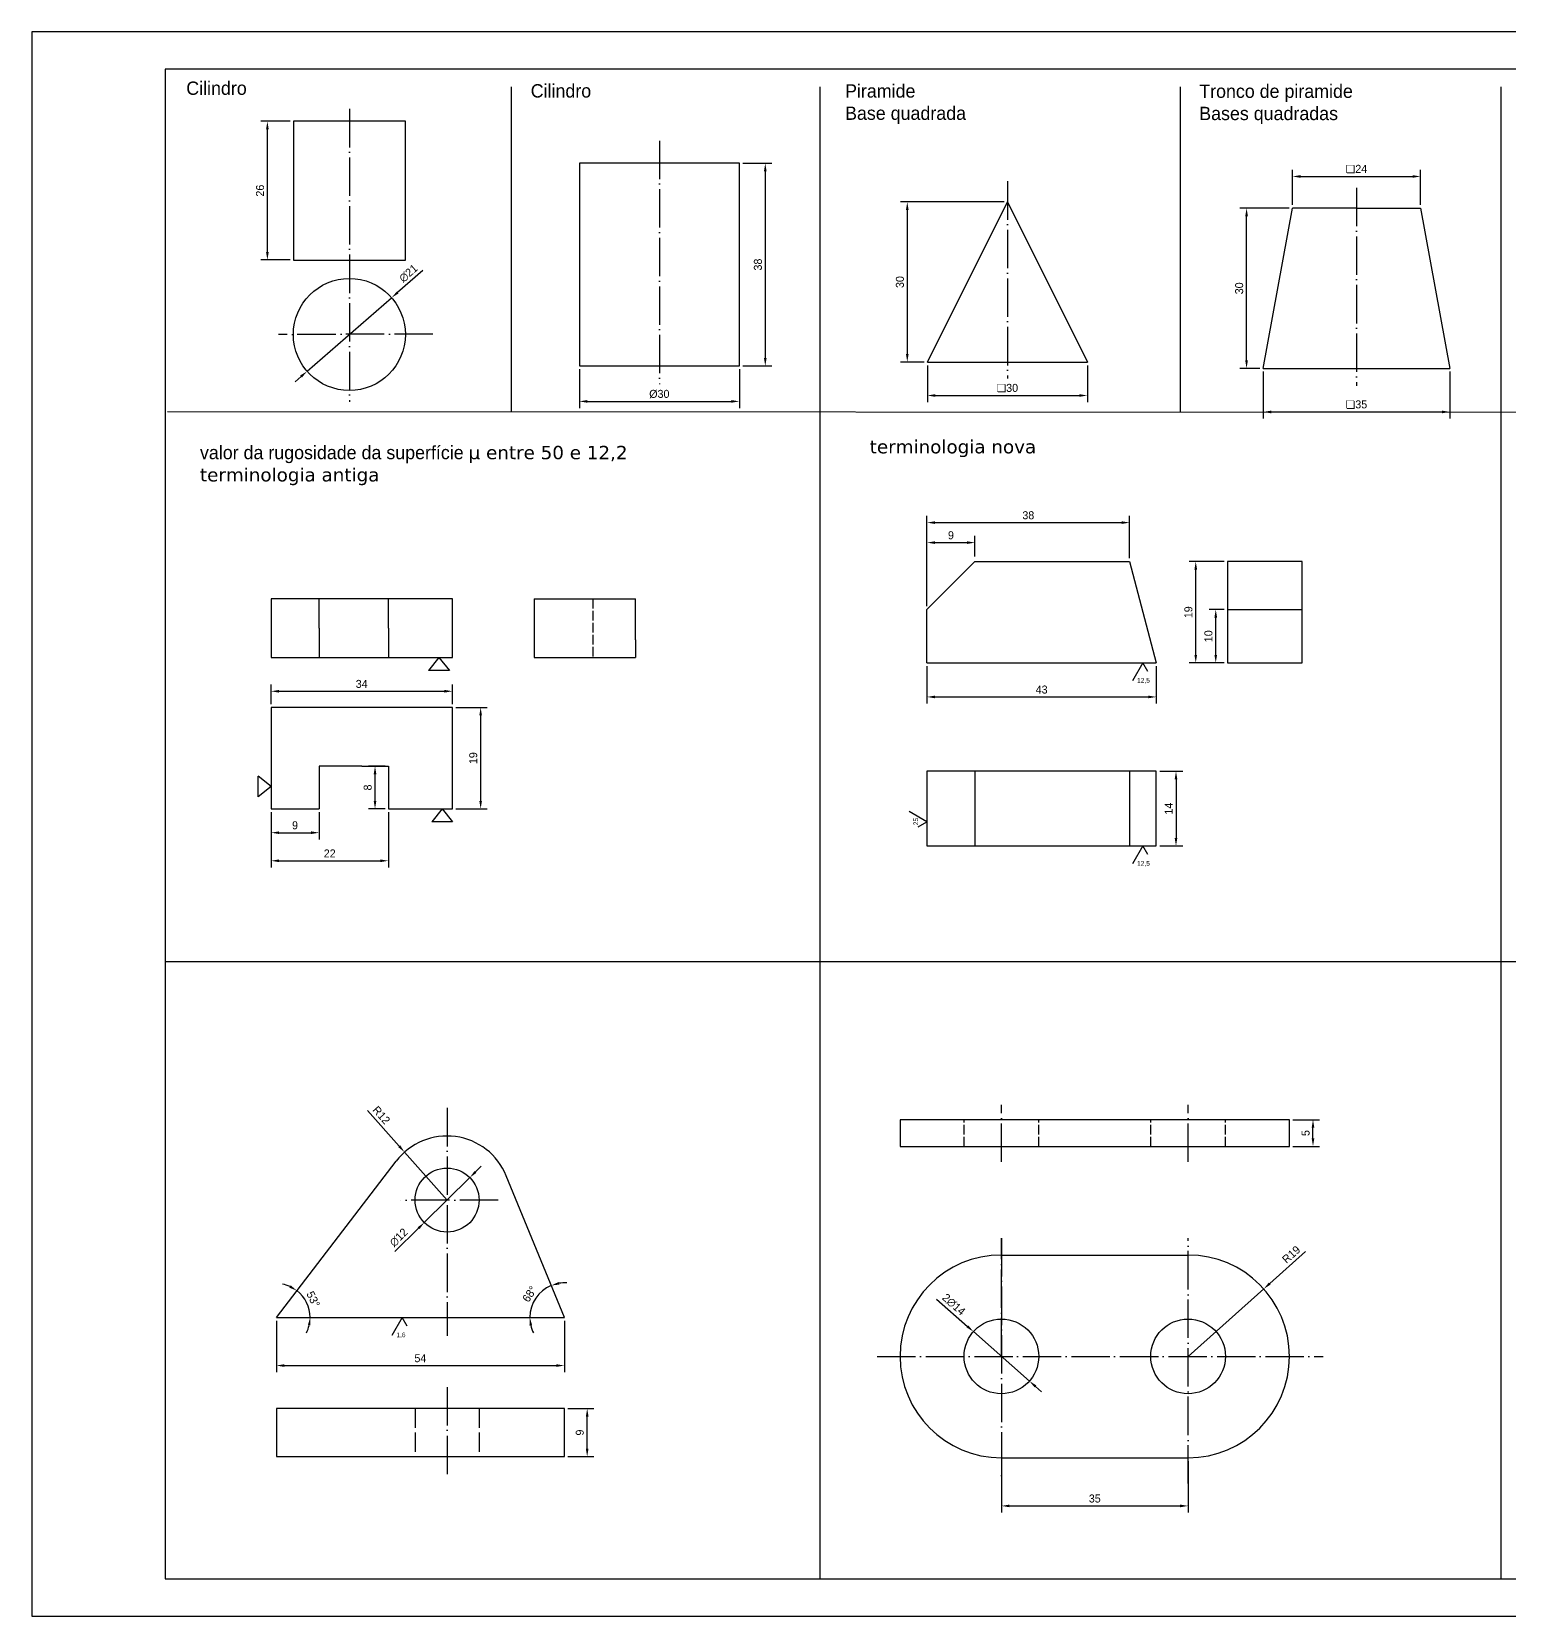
# Model space of a CAD drawing. Header units: metres. Extents: x 0 to 560, y 0 to 297.
# Drawn here: x 0 to 277, y 0 to 297 of the extents above; entities that cross this region are included whole.
import ezdxf

# ---------------------------------------------------------------- set-up
doc = ezdxf.new("R2010")
doc.units = ezdxf.units.M
doc.header["$LTSCALE"] = 0.3
doc.linetypes.add('ACAD_ISO02W100', pattern=[15, 12, -3])
doc.linetypes.add('ACAD_ISO04W100', pattern=[30, 24, -3, 0, -3])
for name, color, linetype in [('Acabamento', 50, 'Continuous'), ('cotas', 2, 'Continuous'), ('eixo', 150, 'ACAD_ISO04W100'), ('Folha-selo', 106, 'Continuous'), ('não visíveis', 1, 'ACAD_ISO02W100'), ('Texto', 32, 'Continuous')]:
    doc.layers.add(name, color=color, linetype=linetype)
doc.layers.add('visível', color=7, linetype='Continuous', lineweight=30)
doc.dimstyles.new('ISO-25', dxfattribs={"dimtxt": 1.5, "dimasz": 1.5, "dimexe": 1.25, "dimexo": 0.625, "dimtad": 1, "dimtxsty": 'Standard', "dimcen": 2.5, "dimadec": 0, "dimazin": 0, "dimtfac": 1, "dimtmove": 0, "dimatfit": 3, "dimfxl": 1, "dimarcsym": 0})

# ---------------------------------------------------------------- blocks, each defined once
blk = doc.blocks.new('*D5')
at = {"layer": 'cotas', "color": 0, "lineweight": -2, "transparency": 16777216}
for p, q in [((73.33, 252.23), (68.61, 248.12)), ((51.63, 233.36), (67.48, 247.14)), ((50.5, 232.37), (49.37, 231.39))]:
    blk.add_line(p, q, dxfattribs=at)
at = {"layer": 'cotas', "color": 0, "transparency": 16777216}
for points in [[(68.45, 248.31), (68.77, 247.94), (67.48, 247.14)], [(50.34, 232.56), (50.67, 232.18), (51.63, 233.36)]]:
    blk.add_solid(points, dxfattribs=at)
at = {"layer": 'Defpoints', "color": 0, "transparency": 16777216}
for p in [(67.48, 247.14), (51.63, 233.36)]:
    blk.add_point(p, dxfattribs=at)
at = {"layer": 'cotas', "color": 0, "transparency": 16777216, "insert": (70.63, 251.71), "char_height": 1.5, "attachment_point": 5, "rotation": 41.0197}
blk.add_mtext('∅21', dxfattribs=at)
blk = doc.blocks.new('*D6')
at = {"layer": 'cotas', "color": 0, "lineweight": -2, "transparency": 16777216}
for p, q in [((48.43, 280.21), (42.94, 280.21)), ((44.19, 255.71), (44.19, 278.71)), ((48.43, 254.21), (42.94, 254.21))]:
    blk.add_line(p, q, dxfattribs=at)
at = {"layer": 'cotas', "color": 0, "transparency": 16777216}
for points in [[(43.94, 278.71), (44.44, 278.71), (44.19, 280.21)], [(43.94, 255.71), (44.44, 255.71), (44.19, 254.21)]]:
    blk.add_solid(points, dxfattribs=at)
at = {"layer": 'Defpoints', "color": 0, "transparency": 16777216}
for p in [(44.19, 280.21), (49.06, 280.21), (49.06, 254.21)]:
    blk.add_point(p, dxfattribs=at)
at = {"layer": 'cotas', "color": 0, "transparency": 16777216, "insert": (42.82, 267.21), "char_height": 1.5, "attachment_point": 5, "rotation": 90}
blk.add_mtext('26', dxfattribs=at)
blk = doc.blocks.new('*D7')
at = {"layer": 'cotas', "color": 0, "lineweight": -2, "transparency": 16777216}
for p, q in [((133.3, 272.35), (138.78, 272.35)), ((137.53, 270.85), (137.53, 235.85)), ((133.3, 234.35), (138.78, 234.35))]:
    blk.add_line(p, q, dxfattribs=at)
at = {"layer": 'cotas', "color": 0, "transparency": 16777216}
for points in [[(137.28, 270.85), (137.78, 270.85), (137.53, 272.35)], [(137.28, 235.85), (137.78, 235.85), (137.53, 234.35)]]:
    blk.add_solid(points, dxfattribs=at)
at = {"layer": 'Defpoints', "color": 0, "transparency": 16777216}
for p in [(132.67, 272.35), (132.67, 234.35), (137.53, 234.35)]:
    blk.add_point(p, dxfattribs=at)
at = {"layer": 'cotas', "color": 0, "transparency": 16777216, "insert": (136.15, 253.35), "char_height": 1.5, "attachment_point": 5, "rotation": 90}
blk.add_mtext('38', dxfattribs=at)
blk = doc.blocks.new('*D8')
at = {"layer": 'cotas', "color": 0, "lineweight": -2, "transparency": 16777216}
for p, q in [((102.67, 233.73), (102.67, 226.46)), ((132.67, 233.73), (132.67, 226.46)), ((104.17, 227.71), (131.17, 227.71))]:
    blk.add_line(p, q, dxfattribs=at)
at = {"layer": 'cotas', "color": 0, "transparency": 16777216}
for points in [[(104.17, 227.96), (104.17, 227.46), (102.67, 227.71)], [(131.17, 227.96), (131.17, 227.46), (132.67, 227.71)]]:
    blk.add_solid(points, dxfattribs=at)
at = {"layer": 'Defpoints', "color": 0, "transparency": 16777216}
for p in [(102.67, 234.35), (132.67, 234.35), (132.67, 227.71)]:
    blk.add_point(p, dxfattribs=at)
at = {"layer": 'cotas', "color": 0, "transparency": 16777216, "insert": (117.67, 229.09), "char_height": 1.5, "attachment_point": 5}
blk.add_mtext('%%C30', dxfattribs=at)
blk = doc.blocks.new('*D9')
at = {"layer": 'cotas', "color": 0, "lineweight": -2, "transparency": 16777216}
for p, q in [((182.29, 265.08), (162.9, 265.08)), ((164.15, 263.58), (164.15, 236.58)), ((167.29, 235.08), (162.9, 235.08))]:
    blk.add_line(p, q, dxfattribs=at)
at = {"layer": 'cotas', "color": 0, "transparency": 16777216}
for points in [[(163.9, 263.58), (164.4, 263.58), (164.15, 265.08)], [(163.9, 236.58), (164.4, 236.58), (164.15, 235.08)]]:
    blk.add_solid(points, dxfattribs=at)
at = {"layer": 'Defpoints', "color": 0, "transparency": 16777216}
for p in [(182.92, 265.08), (164.15, 235.08), (167.92, 235.08)]:
    blk.add_point(p, dxfattribs=at)
at = {"layer": 'cotas', "color": 0, "transparency": 16777216, "insert": (162.77, 250.08), "char_height": 1.5, "attachment_point": 5, "rotation": 90}
blk.add_mtext('30', dxfattribs=at)
blk = doc.blocks.new('*D10')
at = {"layer": 'cotas', "color": 0, "lineweight": -2, "transparency": 16777216}
for p, q in [((167.92, 234.46), (167.92, 227.56)), ((197.92, 234.46), (197.92, 227.56)), ((169.42, 228.81), (196.42, 228.81))]:
    blk.add_line(p, q, dxfattribs=at)
at = {"layer": 'cotas', "color": 0, "transparency": 16777216}
for points in [[(169.42, 229.06), (169.42, 228.56), (167.92, 228.81)], [(196.42, 229.06), (196.42, 228.56), (197.92, 228.81)]]:
    blk.add_solid(points, dxfattribs=at)
at = {"layer": 'Defpoints', "color": 0, "transparency": 16777216}
for p in [(167.92, 235.08), (197.92, 235.08), (197.92, 228.81)]:
    blk.add_point(p, dxfattribs=at)
at = {"layer": 'cotas', "color": 0, "transparency": 16777216, "insert": (182.92, 230.19), "char_height": 1.5, "attachment_point": 5}
blk.add_mtext('{\\fArial|b0|i0|c0|p34;❏}30', dxfattribs=at)
blk = doc.blocks.new('*D11')
at = {"layer": 'cotas', "color": 0, "lineweight": -2, "transparency": 16777216}
for p, q in [((235.74, 263.9), (226.51, 263.9)), ((227.76, 235.4), (227.76, 262.4)), ((230.24, 233.9), (226.51, 233.9))]:
    blk.add_line(p, q, dxfattribs=at)
at = {"layer": 'cotas', "color": 0, "transparency": 16777216}
for points in [[(227.51, 262.4), (228.01, 262.4), (227.76, 263.9)], [(227.51, 235.4), (228.01, 235.4), (227.76, 233.9)]]:
    blk.add_solid(points, dxfattribs=at)
at = {"layer": 'Defpoints', "color": 0, "transparency": 16777216}
for p in [(227.76, 263.9), (236.37, 263.9), (230.87, 233.9)]:
    blk.add_point(p, dxfattribs=at)
at = {"layer": 'cotas', "color": 0, "transparency": 16777216, "insert": (226.38, 248.9), "char_height": 1.5, "attachment_point": 5, "rotation": 90}
blk.add_mtext('30', dxfattribs=at)
blk = doc.blocks.new('*D12')
at = {"layer": 'cotas', "color": 0, "lineweight": -2, "transparency": 16777216}
for p, q in [((236.37, 264.53), (236.37, 271.11)), ((260.37, 264.53), (260.37, 271.11)), ((237.87, 269.86), (258.87, 269.86))]:
    blk.add_line(p, q, dxfattribs=at)
at = {"layer": 'cotas', "color": 0, "transparency": 16777216}
for points in [[(237.87, 270.11), (237.87, 269.61), (236.37, 269.86)], [(258.87, 270.11), (258.87, 269.61), (260.37, 269.86)]]:
    blk.add_solid(points, dxfattribs=at)
at = {"layer": 'Defpoints', "color": 0, "transparency": 16777216}
for p in [(260.37, 269.86), (236.37, 263.9), (260.37, 263.9)]:
    blk.add_point(p, dxfattribs=at)
at = {"layer": 'cotas', "color": 0, "transparency": 16777216, "insert": (248.37, 271.24), "char_height": 1.5, "attachment_point": 5}
blk.add_mtext('{\\fArial|b0|i0|c0|p34;❏}24', dxfattribs=at)
blk = doc.blocks.new('*D13')
at = {"layer": 'cotas', "color": 0, "lineweight": -2, "transparency": 16777216}
for p, q in [((230.87, 233.28), (230.87, 224.48)), ((265.87, 233.28), (265.87, 224.48)), ((232.37, 225.73), (264.37, 225.73))]:
    blk.add_line(p, q, dxfattribs=at)
at = {"layer": 'cotas', "color": 0, "transparency": 16777216}
for points in [[(232.37, 225.98), (232.37, 225.48), (230.87, 225.73)], [(264.37, 225.98), (264.37, 225.48), (265.87, 225.73)]]:
    blk.add_solid(points, dxfattribs=at)
at = {"layer": 'Defpoints', "color": 0, "transparency": 16777216}
for p in [(230.87, 233.9), (265.87, 233.9), (265.87, 225.73)]:
    blk.add_point(p, dxfattribs=at)
at = {"layer": 'cotas', "color": 0, "transparency": 16777216, "insert": (248.37, 227.1), "char_height": 1.5, "attachment_point": 5}
blk.add_mtext('{\\fArial|b0|i0|c0|p34;❏}35', dxfattribs=at)
blk = doc.blocks.new('*D22')
at = {"layer": 'cotas', "color": 0, "lineweight": -2, "transparency": 16777216}
for p, q in [((169.61, 59.46), (175.42, 54.34)), ((187.05, 44.09), (176.55, 53.35)), ((188.17, 43.1), (189.3, 42.1))]:
    blk.add_line(p, q, dxfattribs=at)
at = {"layer": 'cotas', "color": 0, "transparency": 16777216}
for points in [[(175.59, 54.53), (175.26, 54.15), (176.55, 53.35)], [(188.34, 43.28), (188.01, 42.91), (187.05, 44.09)]]:
    blk.add_solid(points, dxfattribs=at)
at = {"layer": 'Defpoints', "color": 0, "transparency": 16777216}
for p in [(176.55, 53.35), (187.05, 44.09)]:
    blk.add_point(p, dxfattribs=at)
at = {"layer": 'cotas', "color": 0, "transparency": 16777216, "insert": (172.86, 58.43), "char_height": 1.5, "attachment_point": 5, "rotation": 318.6048}
blk.add_mtext('2∅14', dxfattribs=at)
blk = doc.blocks.new('*D23')
at = {"layer": 'cotas', "color": 0, "lineweight": -2, "transparency": 16777216}
for p, q in [((238.82, 68.36), (232.09, 62.37)), ((216.8, 48.72), (230.98, 61.37))]:
    blk.add_line(p, q, dxfattribs=at)
at = {"layer": 'cotas', "color": 0, "transparency": 16777216}
blk.add_solid([(231.93, 62.55), (232.26, 62.18), (230.98, 61.37)], dxfattribs=at)
at = {"layer": 'Defpoints', "color": 0, "transparency": 16777216}
for p in [(230.98, 61.37), (216.8, 48.72)]:
    blk.add_point(p, dxfattribs=at)
at = {"layer": 'cotas', "color": 0, "transparency": 16777216, "insert": (236.13, 67.81), "char_height": 1.5, "attachment_point": 5, "rotation": 41.7411}
blk.add_mtext('R19', dxfattribs=at)
blk = doc.blocks.new('*D25')
at = {"layer": 'cotas', "color": 0, "lineweight": -2, "transparency": 16777216}
for p, q in [((181.8, 29.09), (181.8, 19.44)), ((216.8, 29.09), (216.8, 19.44)), ((183.3, 20.69), (215.3, 20.69))]:
    blk.add_line(p, q, dxfattribs=at)
at = {"layer": 'cotas', "color": 0, "transparency": 16777216}
for points in [[(183.3, 20.94), (183.3, 20.44), (181.8, 20.69)], [(215.3, 20.94), (215.3, 20.44), (216.8, 20.69)]]:
    blk.add_solid(points, dxfattribs=at)
at = {"layer": 'Defpoints', "color": 0, "transparency": 16777216}
for p in [(181.8, 29.72), (216.8, 29.72), (216.8, 20.69)]:
    blk.add_point(p, dxfattribs=at)
at = {"layer": 'cotas', "color": 0, "transparency": 16777216, "insert": (199.3, 22.07), "char_height": 1.5, "attachment_point": 5}
blk.add_mtext('35', dxfattribs=at)
blk = doc.blocks.new('*D33')
at = {"layer": 'cotas', "color": 0, "lineweight": -2, "transparency": 16777216}
for p, q in [((223.53, 188.69), (220.73, 188.69)), ((221.98, 180.19), (221.98, 187.19)), ((223.53, 178.69), (220.73, 178.69))]:
    blk.add_line(p, q, dxfattribs=at)
at = {"layer": 'cotas', "color": 0, "transparency": 16777216}
for points in [[(221.73, 187.19), (222.23, 187.19), (221.98, 188.69)], [(221.73, 180.19), (222.23, 180.19), (221.98, 178.69)]]:
    blk.add_solid(points, dxfattribs=at)
at = {"layer": 'Defpoints', "color": 0, "transparency": 16777216}
for p in [(221.98, 188.69), (224.16, 188.69), (224.16, 178.69)]:
    blk.add_point(p, dxfattribs=at)
at = {"layer": 'cotas', "color": 0, "transparency": 16777216, "insert": (220.61, 183.69), "char_height": 1.5, "attachment_point": 5, "rotation": 90}
blk.add_mtext('10', dxfattribs=at)
blk = doc.blocks.new('*D34')
at = {"layer": 'cotas', "color": 0, "lineweight": -2, "transparency": 16777216}
for p, q in [((223.53, 197.69), (216.98, 197.69)), ((218.23, 180.19), (218.23, 196.19)), ((223.53, 178.69), (216.98, 178.69))]:
    blk.add_line(p, q, dxfattribs=at)
at = {"layer": 'cotas', "color": 0, "transparency": 16777216}
for points in [[(217.98, 196.19), (218.48, 196.19), (218.23, 197.69)], [(217.98, 180.19), (218.48, 180.19), (218.23, 178.69)]]:
    blk.add_solid(points, dxfattribs=at)
at = {"layer": 'Defpoints', "color": 0, "transparency": 16777216}
for p in [(218.23, 197.69), (224.16, 197.69), (224.16, 178.69)]:
    blk.add_point(p, dxfattribs=at)
at = {"layer": 'cotas', "color": 0, "transparency": 16777216, "insert": (216.86, 188.19), "char_height": 1.5, "attachment_point": 5, "rotation": 90}
blk.add_mtext('19', dxfattribs=at)
blk = doc.blocks.new('*D35')
at = {"layer": 'cotas', "color": 0, "lineweight": -2, "transparency": 16777216}
for p, q in [((167.84, 178.07), (167.84, 171.06)), ((210.84, 178.07), (210.84, 171.06)), ((169.34, 172.31), (209.34, 172.31))]:
    blk.add_line(p, q, dxfattribs=at)
at = {"layer": 'cotas', "color": 0, "transparency": 16777216}
for points in [[(169.34, 172.56), (169.34, 172.06), (167.84, 172.31)], [(209.34, 172.56), (209.34, 172.06), (210.84, 172.31)]]:
    blk.add_solid(points, dxfattribs=at)
at = {"layer": 'Defpoints', "color": 0, "transparency": 16777216}
for p in [(167.84, 178.69), (210.84, 178.69), (210.84, 172.31)]:
    blk.add_point(p, dxfattribs=at)
at = {"layer": 'cotas', "color": 0, "transparency": 16777216, "insert": (189.34, 173.69), "char_height": 1.5, "attachment_point": 5}
blk.add_mtext('43', dxfattribs=at)
blk = doc.blocks.new('*D37')
at = {"layer": 'cotas', "color": 0, "lineweight": -2, "transparency": 16777216}
for p, q in [((167.84, 189.32), (167.84, 202.49)), ((176.84, 198.64), (176.84, 202.49)), ((169.34, 201.24), (175.34, 201.24))]:
    blk.add_line(p, q, dxfattribs=at)
at = {"layer": 'cotas', "color": 0, "transparency": 16777216}
for points in [[(169.34, 201.49), (169.34, 200.99), (167.84, 201.24)], [(175.34, 201.49), (175.34, 200.99), (176.84, 201.24)]]:
    blk.add_solid(points, dxfattribs=at)
at = {"layer": 'Defpoints', "color": 0, "transparency": 16777216}
for p in [(176.84, 201.24), (176.84, 198.01), (167.84, 188.69)]:
    blk.add_point(p, dxfattribs=at)
at = {"layer": 'cotas', "color": 0, "transparency": 16777216, "insert": (172.34, 202.61), "char_height": 1.5, "attachment_point": 5}
blk.add_mtext('9', dxfattribs=at)
blk = doc.blocks.new('*D38')
at = {"layer": 'cotas', "color": 0, "lineweight": -2, "transparency": 16777216}
for p, q in [((167.84, 189.32), (167.84, 206.24)), ((169.34, 204.99), (204.34, 204.99)), ((205.84, 198.32), (205.84, 206.24))]:
    blk.add_line(p, q, dxfattribs=at)
at = {"layer": 'cotas', "color": 0, "transparency": 16777216}
for points in [[(169.34, 205.24), (169.34, 204.74), (167.84, 204.99)], [(204.34, 205.24), (204.34, 204.74), (205.84, 204.99)]]:
    blk.add_solid(points, dxfattribs=at)
at = {"layer": 'Defpoints', "color": 0, "transparency": 16777216}
for p in [(205.84, 204.99), (205.84, 197.69), (167.84, 188.69)]:
    blk.add_point(p, dxfattribs=at)
at = {"layer": 'cotas', "color": 0, "transparency": 16777216, "insert": (186.84, 206.36), "char_height": 1.5, "attachment_point": 5}
blk.add_mtext('38', dxfattribs=at)
blk = doc.blocks.new('*D39')
at = {"layer": 'cotas', "color": 0, "lineweight": -2, "transparency": 16777216}
for p, q in [((44.87, 170.97), (44.87, 174.63)), ((46.37, 173.38), (77.37, 173.38)), ((78.87, 170.97), (78.87, 174.63))]:
    blk.add_line(p, q, dxfattribs=at)
at = {"layer": 'cotas', "color": 0, "transparency": 16777216}
for points in [[(46.37, 173.63), (46.37, 173.13), (44.87, 173.38)], [(77.37, 173.63), (77.37, 173.13), (78.87, 173.38)]]:
    blk.add_solid(points, dxfattribs=at)
at = {"layer": 'Defpoints', "color": 0, "transparency": 16777216}
for p in [(78.87, 173.38), (44.87, 170.34), (78.87, 170.34)]:
    blk.add_point(p, dxfattribs=at)
at = {"layer": 'cotas', "color": 0, "transparency": 16777216, "insert": (61.87, 174.75), "char_height": 1.5, "attachment_point": 5}
blk.add_mtext('34', dxfattribs=at)
blk = doc.blocks.new('*D40')
at = {"layer": 'cotas', "color": 0, "lineweight": -2, "transparency": 16777216}
for p, q in [((79.5, 170.34), (85.42, 170.34)), ((84.17, 168.84), (84.17, 152.84)), ((79.5, 151.34), (85.42, 151.34))]:
    blk.add_line(p, q, dxfattribs=at)
at = {"layer": 'cotas', "color": 0, "transparency": 16777216}
for points in [[(83.92, 168.84), (84.42, 168.84), (84.17, 170.34)], [(83.92, 152.84), (84.42, 152.84), (84.17, 151.34)]]:
    blk.add_solid(points, dxfattribs=at)
at = {"layer": 'Defpoints', "color": 0, "transparency": 16777216}
for p in [(78.87, 170.34), (78.87, 151.34), (84.17, 151.34)]:
    blk.add_point(p, dxfattribs=at)
at = {"layer": 'cotas', "color": 0, "transparency": 16777216, "insert": (82.79, 160.84), "char_height": 1.5, "attachment_point": 5, "rotation": 90}
blk.add_mtext('19', dxfattribs=at)
blk = doc.blocks.new('*D41')
at = {"layer": 'cotas', "color": 0, "lineweight": -2, "transparency": 16777216}
for p, q in [((44.87, 150.72), (44.87, 145.62)), ((53.87, 150.72), (53.87, 145.62)), ((46.37, 146.87), (52.37, 146.87))]:
    blk.add_line(p, q, dxfattribs=at)
at = {"layer": 'cotas', "color": 0, "transparency": 16777216}
for points in [[(46.37, 147.12), (46.37, 146.62), (44.87, 146.87)], [(52.37, 147.12), (52.37, 146.62), (53.87, 146.87)]]:
    blk.add_solid(points, dxfattribs=at)
at = {"layer": 'Defpoints', "color": 0, "transparency": 16777216}
for p in [(44.87, 151.34), (53.87, 151.34), (53.87, 146.87)]:
    blk.add_point(p, dxfattribs=at)
at = {"layer": 'cotas', "color": 0, "transparency": 16777216, "insert": (49.37, 148.25), "char_height": 1.5, "attachment_point": 5}
blk.add_mtext('9', dxfattribs=at)
blk = doc.blocks.new('*D42')
at = {"layer": 'cotas', "color": 0, "lineweight": -2, "transparency": 16777216}
for p, q in [((44.87, 150.72), (44.87, 140.36)), ((66.87, 150.72), (66.87, 140.36)), ((46.37, 141.61), (65.37, 141.61))]:
    blk.add_line(p, q, dxfattribs=at)
at = {"layer": 'cotas', "color": 0, "transparency": 16777216}
for points in [[(46.37, 141.86), (46.37, 141.36), (44.87, 141.61)], [(65.37, 141.86), (65.37, 141.36), (66.87, 141.61)]]:
    blk.add_solid(points, dxfattribs=at)
at = {"layer": 'Defpoints', "color": 0, "transparency": 16777216}
for p in [(44.87, 151.34), (66.87, 151.34), (66.87, 141.61)]:
    blk.add_point(p, dxfattribs=at)
at = {"layer": 'cotas', "color": 0, "transparency": 16777216, "insert": (55.87, 142.98), "char_height": 1.5, "attachment_point": 5}
blk.add_mtext('22', dxfattribs=at)
blk = doc.blocks.new('*D43')
at = {"layer": 'cotas', "color": 0, "lineweight": -2, "transparency": 16777216}
for p, q in [((66.25, 159.34), (63.12, 159.34)), ((64.37, 152.84), (64.37, 157.84)), ((66.25, 151.34), (63.12, 151.34))]:
    blk.add_line(p, q, dxfattribs=at)
at = {"layer": 'cotas', "color": 0, "transparency": 16777216}
for points in [[(64.12, 157.84), (64.62, 157.84), (64.37, 159.34)], [(64.12, 152.84), (64.62, 152.84), (64.37, 151.34)]]:
    blk.add_solid(points, dxfattribs=at)
at = {"layer": 'Defpoints', "color": 0, "transparency": 16777216}
for p in [(64.37, 159.34), (66.87, 159.34), (66.87, 151.34)]:
    blk.add_point(p, dxfattribs=at)
at = {"layer": 'cotas', "color": 0, "transparency": 16777216, "insert": (63, 155.34), "char_height": 1.5, "attachment_point": 5, "rotation": 90}
blk.add_mtext('8', dxfattribs=at)
blk = doc.blocks.new('*D49')
at = {"layer": 'cotas', "color": 0, "lineweight": -2, "transparency": 16777216}
for p, q in [((211.47, 158.39), (215.78, 158.39)), ((214.53, 156.89), (214.53, 145.89)), ((211.47, 144.39), (215.78, 144.39))]:
    blk.add_line(p, q, dxfattribs=at)
at = {"layer": 'cotas', "color": 0, "transparency": 16777216}
for points in [[(214.28, 156.89), (214.78, 156.89), (214.53, 158.39)], [(214.28, 145.89), (214.78, 145.89), (214.53, 144.39)]]:
    blk.add_solid(points, dxfattribs=at)
at = {"layer": 'Defpoints', "color": 0, "transparency": 16777216}
for p in [(210.84, 158.39), (210.84, 144.39), (214.53, 144.39)]:
    blk.add_point(p, dxfattribs=at)
at = {"layer": 'cotas', "color": 0, "transparency": 16777216, "insert": (213.16, 151.39), "char_height": 1.5, "attachment_point": 5, "rotation": 90}
blk.add_mtext('14', dxfattribs=at)
blk = doc.blocks.new('*D53')
at = {"layer": 'cotas', "color": 0, "lineweight": -2, "transparency": 16777216}
for p, q in [((83.21, 83.29), (84.27, 84.34)), ((82.14, 82.23), (73.6, 73.8)), ((68.09, 68.35), (72.54, 72.75))]:
    blk.add_line(p, q, dxfattribs=at)
at = {"layer": 'cotas', "color": 0, "transparency": 16777216}
for points in [[(83.03, 83.47), (83.38, 83.11), (82.14, 82.23)], [(72.36, 72.93), (72.71, 72.57), (73.6, 73.8)]]:
    blk.add_solid(points, dxfattribs=at)
at = {"layer": 'Defpoints', "color": 0, "transparency": 16777216}
for p in [(82.14, 82.23), (73.6, 73.8)]:
    blk.add_point(p, dxfattribs=at)
at = {"layer": 'cotas', "color": 0, "transparency": 16777216, "insert": (68.81, 71), "char_height": 1.5, "attachment_point": 5, "rotation": 44.6506}
blk.add_mtext('∅12', dxfattribs=at)
blk = doc.blocks.new('*D54')
at = {"layer": 'cotas', "color": 0, "lineweight": -2, "transparency": 16777216}
for p, q in [((62.96, 94.8), (68.9, 88.11)), ((77.87, 78.02), (69.9, 86.99))]:
    blk.add_line(p, q, dxfattribs=at)
at = {"layer": 'cotas', "color": 0, "transparency": 16777216}
blk.add_solid([(69.09, 88.28), (68.72, 87.94), (69.9, 86.99)], dxfattribs=at)
at = {"layer": 'Defpoints', "color": 0, "transparency": 16777216}
for p in [(69.9, 86.99), (77.87, 78.02)]:
    blk.add_point(p, dxfattribs=at)
at = {"layer": 'cotas', "color": 0, "transparency": 16777216, "insert": (65.56, 93.94), "char_height": 1.5, "attachment_point": 5, "rotation": 311.6266}
blk.add_mtext('R12', dxfattribs=at)
blk = doc.blocks.new('*D55')
at = {"layer": 'cotas', "color": 0, "lineweight": -2, "transparency": 16777216}
for p, q in [((100.5, 38.94), (105.39, 38.94)), ((104.14, 31.44), (104.14, 37.44)), ((100.5, 29.94), (105.39, 29.94))]:
    blk.add_line(p, q, dxfattribs=at)
at = {"layer": 'cotas', "color": 0, "transparency": 16777216}
for points in [[(103.89, 37.44), (104.39, 37.44), (104.14, 38.94)], [(103.89, 31.44), (104.39, 31.44), (104.14, 29.94)]]:
    blk.add_solid(points, dxfattribs=at)
at = {"layer": 'Defpoints', "color": 0, "transparency": 16777216}
for p in [(99.87, 38.94), (104.14, 38.94), (99.87, 29.94)]:
    blk.add_point(p, dxfattribs=at)
at = {"layer": 'cotas', "color": 0, "transparency": 16777216, "insert": (102.76, 34.44), "char_height": 1.5, "attachment_point": 5, "rotation": 90}
blk.add_mtext('9', dxfattribs=at)
blk = doc.blocks.new('*D56')
at = {"layer": 'cotas', "color": 0, "lineweight": -2, "transparency": 16777216}
for start, end in [(66.1184, 79.7284), (0, 52.5084), (332.7801, 346.39)]:
    blk.add_arc((45.87, 56.02), 6.33, start, end, dxfattribs=at)
at = {"layer": 'cotas', "color": 0, "transparency": 16777216}
for points in [[(48.56, 62.02), (48.31, 61.59), (49.72, 61.04)], [(51.78, 54.56), (52.27, 54.5), (52.2, 56.02)]]:
    blk.add_solid(points, dxfattribs=at)
at = {"layer": 'Defpoints', "color": 0, "transparency": 16777216}
for p in [(68.35, 85.32), (51.91, 57.92), (45.87, 56.02), (45.87, 56.02), (99.87, 56.02)]:
    blk.add_point(p, dxfattribs=at)
at = {"layer": 'cotas', "color": 0, "transparency": 16777216, "insert": (52.78, 59.43), "char_height": 1.5, "attachment_point": 5, "rotation": 296.2542}
blk.add_mtext('53°', dxfattribs=at)
blk = doc.blocks.new('*D57')
at = {"layer": 'cotas', "color": 0, "lineweight": -2, "transparency": 16777216}
for start, end in [(85.7191, 99.0161), (112.3131, 180), (193.297, 206.594)]:
    blk.add_arc((99.87, 56.02), 6.48, start, end, dxfattribs=at)
at = {"layer": 'cotas', "color": 0, "transparency": 16777216}
for points in [[(98.92, 62.18), (98.79, 62.66), (97.41, 62.01)], [(93.32, 54.5), (93.82, 54.56), (93.39, 56.02)]]:
    blk.add_solid(points, dxfattribs=at)
at = {"layer": 'Defpoints', "color": 0, "transparency": 16777216}
for p in [(88.97, 82.57), (95.3, 60.61), (45.87, 56.02), (99.87, 56.02), (99.87, 56.02)]:
    blk.add_point(p, dxfattribs=at)
at = {"layer": 'cotas', "color": 0, "transparency": 16777216, "insert": (93.35, 60.39), "char_height": 1.5, "attachment_point": 5, "rotation": 56.1566}
blk.add_mtext('68°', dxfattribs=at)
blk = doc.blocks.new('*D58')
at = {"layer": 'cotas', "color": 0, "lineweight": -2, "transparency": 16777216}
for p, q in [((45.87, 55.39), (45.87, 45.75)), ((99.87, 55.39), (99.87, 45.75)), ((47.37, 47), (98.37, 47))]:
    blk.add_line(p, q, dxfattribs=at)
at = {"layer": 'cotas', "color": 0, "transparency": 16777216}
for points in [[(47.37, 47.25), (47.37, 46.75), (45.87, 47)], [(98.37, 47.25), (98.37, 46.75), (99.87, 47)]]:
    blk.add_solid(points, dxfattribs=at)
at = {"layer": 'Defpoints', "color": 0, "transparency": 16777216}
for p in [(45.87, 56.02), (99.87, 56.02), (99.87, 47)]:
    blk.add_point(p, dxfattribs=at)
at = {"layer": 'cotas', "color": 0, "transparency": 16777216, "insert": (72.87, 48.37), "char_height": 1.5, "attachment_point": 5}
blk.add_mtext('54', dxfattribs=at)
blk = doc.blocks.new('*D64')
at = {"layer": 'cotas', "color": 0, "lineweight": -2, "transparency": 16777216}
for p, q in [((236.42, 93.08), (241.46, 93.08)), ((240.21, 89.58), (240.21, 91.58)), ((236.42, 88.08), (241.46, 88.08))]:
    blk.add_line(p, q, dxfattribs=at)
at = {"layer": 'cotas', "color": 0, "transparency": 16777216}
for points in [[(239.96, 91.58), (240.46, 91.58), (240.21, 93.08)], [(239.96, 89.58), (240.46, 89.58), (240.21, 88.08)]]:
    blk.add_solid(points, dxfattribs=at)
at = {"layer": 'Defpoints', "color": 0, "transparency": 16777216}
for p in [(235.8, 93.08), (240.21, 93.08), (235.8, 88.08)]:
    blk.add_point(p, dxfattribs=at)
at = {"layer": 'cotas', "color": 0, "transparency": 16777216, "insert": (238.83, 90.58), "char_height": 1.5, "attachment_point": 5, "rotation": 90}
blk.add_mtext('5', dxfattribs=at)

msp = doc.modelspace()

# ---------------------------------------------------------------- linework, layer by layer
at = {"layer": 'Acabamento'}
for p, q in [((76.359, 179.7), (74.411, 177.255)), ((76.359, 179.7), (78.307, 177.255)), ((208.314, 178.693), (206.373, 175.331)), ((209.249, 177.075), (208.314, 178.693)), ((78.307, 177.255), (74.411, 177.255)), ((42.43, 153.581), (42.43, 157.477)), ((44.875, 155.529), (42.43, 157.477)), ((44.875, 155.529), (42.43, 153.581)), ((76.938, 151.342), (74.99, 148.897)), ((78.886, 148.897), (74.99, 148.897)), ((76.938, 151.342), (78.886, 148.897)), ((167.84, 148.914), (164.478, 150.855)), ((166.222, 147.98), (167.84, 148.914)), ((208.314, 144.392), (206.373, 141.03)), ((209.249, 142.773), (208.314, 144.392)), ((69.447, 56.018), (67.506, 52.656)), ((70.381, 54.4), (69.447, 56.018))]:
    msp.add_line(p, q, dxfattribs=at)
at = {"layer": 'eixo'}
for p, q in [((59.556, 282.516), (59.556, 227.644)), ((117.67, 276.572), (117.67, 230.935)), ((182.918, 268.966), (182.918, 232.022)), ((248.367, 267.724), (248.367, 230.625)), ((75.201, 240.319), (46.291, 240.249)), ((77.872, 95.278), (77.872, 52.581)), ((181.798, 85.179), (181.798, 95.89)), ((216.798, 85.179), (216.798, 95.89)), ((87.436, 78.018), (69.184, 78.018)), ((181.798, 48.717), (181.798, 70.898)), ((181.798, 70.898), (181.798, 24.876)), ((216.798, 24.876), (216.798, 70.898)), ((158.522, 48.717), (242.104, 48.717)), ((77.872, 42.957), (77.872, 26.348))]:
    msp.add_line(p, q, dxfattribs=at)
at = {"layer": 'Folha-selo', "linetype": 'Continuous'}
for p, q in [((420, 297), (0, 297)), ((0, 297), (0, 0)), ((413, 290), (25, 290)), ((25, 290), (25, 7)), ((25, 7), (413, 7)), ((0, 0), (420, 0))]:
    msp.add_line(p, q, dxfattribs=at)
at = {"layer": 'Folha-selo'}
for p, q in [((89.903, 286.638), (89.903, 225.658)), ((147.773, 286.638), (147.773, 7)), ((215.341, 225.658), (215.341, 286.638)), ((275.43, 286.638), (275.43, 7)), ((25.472, 225.84), (411.843, 225.658)), ((25, 122.723), (411.843, 122.723))]:
    msp.add_line(p, q, dxfattribs=at)
at = {"layer": 'não visíveis', "ltscale": 0.5}
for p, q in [((105.205, 190.7), (105.205, 179.7)), ((174.798, 88.083), (174.798, 93.083)), ((188.798, 88.083), (188.798, 93.083)), ((209.798, 88.083), (209.798, 93.083)), ((223.798, 88.083), (223.798, 93.083))]:
    msp.add_line(p, q, dxfattribs=at)
at = {"layer": 'não visíveis'}
for p, q in [((71.872, 38.935), (71.872, 29.935)), ((83.872, 38.935), (83.872, 29.935))]:
    msp.add_line(p, q, dxfattribs=at)
at = {"layer": 'visível'}
for p, q in [((167.918, 235.081), (182.918, 265.081)), ((182.918, 265.081), (197.918, 235.081)), ((230.867, 233.901), (236.367, 263.901)), ((248.367, 263.901), (236.367, 263.901)), ((248.367, 263.901), (260.367, 263.901)), ((260.367, 263.901), (265.867, 233.901)), ((167.918, 235.081), (197.918, 235.081)), ((230.867, 233.901), (265.867, 233.901)), ((167.84, 188.693), (176.84, 197.693)), ((176.84, 197.693), (205.84, 197.693)), ((205.84, 197.693), (210.84, 178.693)), ((53.875, 185.2), (53.875, 190.7)), ((66.875, 185.2), (66.875, 190.7)), ((94.205, 190.7), (113.205, 190.7)), ((94.205, 190.7), (94.205, 179.7)), ((113.205, 183.015), (113.205, 190.7)), ((167.84, 178.693), (167.84, 188.693)), ((224.16, 188.693), (238.16, 188.693)), ((53.875, 185.2), (53.875, 179.7)), ((66.875, 185.2), (66.875, 179.7)), ((113.205, 183.015), (113.205, 179.7)), ((94.205, 179.7), (113.205, 179.7)), ((167.84, 178.693), (210.84, 178.693)), ((53.875, 159.342), (53.875, 151.342)), ((61.875, 159.342), (53.875, 159.342)), ((61.875, 159.342), (66.875, 159.342)), ((66.875, 159.342), (66.875, 151.342)), ((176.84, 158.392), (176.84, 144.392)), ((205.84, 158.392), (205.84, 144.392)), ((45.872, 56.018), (68.35, 85.322)), ((99.872, 56.018), (88.973, 82.574)), ((181.798, 67.717), (216.798, 67.717)), ((45.872, 56.018), (99.872, 56.018)), ((181.798, 29.717), (216.798, 29.717))]:
    msp.add_line(p, q, dxfattribs=at)
for points in [[(49.056, 254.208), (70.056, 254.208), (70.056, 280.208), (49.056, 280.208)], [(102.67, 234.354), (132.67, 234.354), (132.67, 272.354), (102.67, 272.354)], [(224.16, 178.693), (238.16, 178.693), (238.16, 197.693), (224.16, 197.693)], [(44.875, 179.7), (78.875, 179.7), (78.875, 190.7), (44.875, 190.7)], [(167.84, 144.392), (210.84, 144.392), (210.84, 158.392), (167.84, 158.392)], [(162.798, 88.083), (235.798, 88.083), (235.798, 93.083), (162.798, 93.083)], [(45.872, 29.935), (99.872, 29.935), (99.872, 38.935), (45.872, 38.935)]]:
    msp.add_lwpolyline(points, close=True, dxfattribs=at)
msp.add_lwpolyline([(66.875, 151.342), (78.875, 151.342), (78.875, 170.342), (44.875, 170.342), (44.875, 151.342), (53.875, 151.342)], dxfattribs=at)
for centre, radius in [((59.556, 240.249), 10.5), ((77.872, 78.018), 6), ((181.798, 48.717), 7), ((216.798, 48.717), 7)]:
    msp.add_circle(centre, radius, dxfattribs=at)
for centre, radius, start, end in [((77.872, 78.018), 12, 22.31313, 142.50845), ((181.798, 48.717), 19, 90, 270), ((216.798, 48.717), 19, 270, 90)]:
    msp.add_arc(centre, radius, start, end, dxfattribs=at)

# ---------------------------------------------------------------- texts
at = {"char_height": 2.5, "attachment_point": 1}
for s, insert in [('\\pxt12;{\\fVerdana|b0|i0|c0|p34;terminologia nova}', (157.114, 220.467)), ('\\pxt12;valor da rugosidade da superfície {\\fVerdana|b0|i0|c0|p34;μ entre 50 e 12,2\\Pterminologia antiga}', (31.547, 219.374))]:
    msp.add_mtext_dynamic_manual_height_columns(s, width=123.61826, gutter_width=12.5, heights=[0], dxfattribs=dict(at, insert=insert))
at = {"layer": 'Acabamento', "char_height": 0.8775, "attachment_point": 1}
for s, insert in [('{\\fArial|b0|i0|c0|p34;12,5}', (207.242, 175.867)), ('{\\fArial|b0|i0|c0|p34;12,5}', (207.242, 141.565)), ('{\\fArial|b0|i0|c0|p34;1,6}', (68.374, 53.191))]:
    msp.add_mtext_dynamic_manual_height_columns(s, width=16.30654, gutter_width=12.5, heights=[0], dxfattribs=dict(at, insert=insert))
at = {"layer": 'Acabamento', "insert": (165.302, 148.275), "char_height": 0.8775, "attachment_point": 1, "rotation": 90}
msp.add_mtext_dynamic_manual_height_columns('{\\fArial|b0|i0|c0|p34;25}', width=16.30654, gutter_width=12.5, heights=[0], dxfattribs=at)
at = {"layer": 'Texto', "char_height": 2.5, "attachment_point": 1}
for s, insert, width in [('Cilindro', (28.98, 287.662), 29.5254), ('Cilindro', (93.555, 287.163), 28.4804), ('Piramide\\PBase quadrada', (152.488, 287.144), 36.7901), ('Tronco de piramide\\PBases quadradas', (218.885, 287.095), 51.8098)]:
    msp.add_mtext(s, dxfattribs=dict(at, insert=insert, width=width))

# ---------------------------------------------------------------- dimensions: what is measured, and where the dimension line sits
at = {"layer": 'cotas'}
for base, p1, p2, picture, middle in [((44.194, 280.208), (49.056, 254.208), (49.056, 280.208), '*D6', (42.819, 267.208)), ((137.529, 234.354), (132.67, 272.354), (132.67, 234.354), '*D7', (136.154, 253.354)), ((164.149, 235.081), (182.918, 265.081), (167.918, 235.081), '*D9', (162.774, 250.081)), ((227.756, 263.901), (230.867, 233.901), (236.367, 263.901), '*D11', (226.381, 248.901)), ((218.233, 197.693), (224.16, 178.693), (224.16, 197.693), '*D34', (216.858, 188.193)), ((221.983, 188.693), (224.16, 178.693), (224.16, 188.693), '*D33', (220.608, 183.693)), ((84.167, 151.342), (78.875, 170.342), (78.875, 151.342), '*D40', (82.792, 160.842)), ((64.375, 159.342), (66.875, 151.342), (66.875, 159.342), '*D43', (63, 155.342)), ((214.534, 144.392), (210.84, 158.392), (210.84, 144.392), '*D49', (213.159, 151.392)), ((240.209, 93.083), (235.798, 88.083), (235.798, 93.083), '*D64', (238.834, 90.583)), ((104.139, 38.935), (99.872, 29.935), (99.872, 38.935), '*D55', (102.764, 34.435))]:
    dim = msp.add_linear_dim(base=base, p1=p1, p2=p2, angle=90, dimstyle='ISO-25', dxfattribs=at)
    dim.commit()
    dim.dimension.update_dxf_attribs({"geometry": picture, "text_midpoint": middle})
for base, p1, p2, text, picture, middle in [((260.367, 269.863), (236.367, 263.901), (260.367, 263.901), '{\\fArial|b0|i0|c0|p34;❏}<>', '*D12', (248.367, 271.238)), ((197.918, 228.811), (167.918, 235.081), (197.918, 235.081), '{\\fArial|b0|i0|c0|p34;❏}<>', '*D10', (182.918, 230.186)), ((132.67, 227.713), (102.67, 234.354), (132.67, 234.354), '%%C<>', '*D8', (117.67, 229.088)), ((265.867, 225.726), (230.867, 233.901), (265.867, 233.901), '{\\fArial|b0|i0|c0|p34;❏}<>', '*D13', (248.367, 227.101))]:
    dim = msp.add_linear_dim(base=base, p1=p1, p2=p2, text=text, dimstyle='ISO-25', dxfattribs=at)
    dim.commit()
    dim.dimension.update_dxf_attribs({"geometry": picture, "text_midpoint": middle})
for p1, p2, picture, middle in [((51.634, 233.357), (67.478, 247.14), '*D5', (70.631, 251.705)), ((82.14, 82.235), (73.603, 73.801), '*D53', (68.813, 71.002))]:
    dim = msp.add_diameter_dim_2p(p1=p1, p2=p2, dimstyle='ISO-25', dxfattribs=at)
    dim.commit()
    dim.dimension.update_dxf_attribs({"geometry": picture, "text_midpoint": middle})
for base, p1, p2, picture, middle in [((205.84, 204.985), (167.84, 188.693), (205.84, 197.693), '*D38', (186.84, 206.36)), ((176.84, 201.235), (167.84, 188.693), (176.84, 198.013), '*D37', (172.34, 202.61)), ((78.875, 173.379), (44.875, 170.342), (78.875, 170.342), '*D39', (61.875, 174.754)), ((53.875, 146.871), (44.875, 151.342), (53.875, 151.342), '*D41', (49.375, 148.246)), ((99.872, 46.995), (45.872, 56.018), (99.872, 56.018), '*D58', (72.872, 48.37)), ((216.798, 20.695), (181.798, 29.717), (216.798, 29.717), '*D25', (199.298, 22.07))]:
    dim = msp.add_linear_dim(base=base, p1=p1, p2=p2, dimstyle='ISO-25', dxfattribs=at)
    dim.commit()
    dim.dimension.update_dxf_attribs({"geometry": picture, "text_midpoint": middle})
for base, p1, p2, picture, middle in [((210.84, 172.314), (167.84, 178.693), (210.84, 178.693), '*D35', (189.34, 172.314)), ((66.875, 141.608), (44.875, 151.342), (66.875, 151.342), '*D42', (55.875, 141.608))]:
    dim = msp.add_linear_dim(base=base, p1=p1, p2=p2, dimstyle='ISO-25', dxfattribs=at)
    dim.commit()
    dim.dimension.update_dxf_attribs({"geometry": picture, "text_midpoint": middle, "dimtype": 160})
for center, mpoint, picture, middle in [((77.872, 78.018), (69.9, 86.988), '*D54', (64.536, 93.024)), ((216.798, 48.717), (230.975, 61.367), '*D23', (237.043, 66.781))]:
    dim = msp.add_radius_dim(center=center, mpoint=mpoint, dimstyle='ISO-25', dxfattribs=at)
    dim.commit()
    dim.dimension.update_dxf_attribs({"geometry": picture, "text_midpoint": middle, "dimtype": 164})
for base, line1, picture, middle in [((51.908, 57.922), ((45.872, 56.018), (68.35, 85.322)), '*D56', (52.782, 59.426)), ((95.301, 60.609), ((99.872, 56.018), (88.973, 82.574)), '*D57', (93.349, 60.392))]:
    dim = msp.add_angular_dim_2l(base=base, line1=line1, line2=((45.872, 56.018), (99.872, 56.018)), dimstyle='ISO-25', dxfattribs=at)
    dim.commit()
    dim.dimension.update_dxf_attribs({"geometry": picture, "text_midpoint": middle})
dim = msp.add_diameter_dim_2p(p1=(187.05, 44.089), p2=(176.547, 53.346), text='2<>', dimstyle='ISO-25', dxfattribs=at)
dim.commit()
dim.dimension.update_dxf_attribs({"geometry": '*D22', "text_midpoint": (172.862, 58.428)})

doc.saveas('drawing.dxf')
